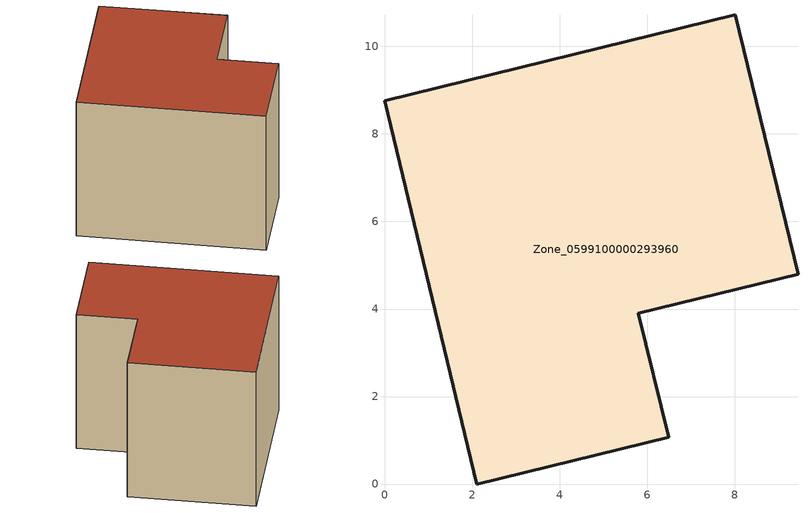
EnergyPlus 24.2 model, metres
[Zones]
Zone_0599100000293960
 floor ground (C_G): 0,8.76 8.02,10.72 9.45,4.79 5.8,3.9 6.49,1.07 2.11,0 z0
 wall outside (C_F): 2.11,0 6.49,1.07 5.8,3.9 9.45,4.79 8.02,10.72 0,8.76 2.11,0 z0:7.53
 roof outside (C_R): 8.02,10.72 0,8.76 2.11,0 6.49,1.07 5.8,3.9 9.45,4.79 z7.53
[BUILDING]
Pand.0599100000293960: North Axis=0; Terrain=City; Loads Convergence Tolerance Value=0.04; Temperature Convergence Tolerance Value=0.4; Solar Distribution=FullExterior; Maximum Number of Warmup Days=25; Minimum Number of Warmup Days=1
[Site:Location]
Rotterdam.The.Hague.AP_ZH_NLD Design_Conditions: Latitude=51.96; Longitude=4.45; Time Zone=1; Elevation=-4.5
[SITE:GROUNDTEMPERATURE:BUILDINGSURFACE]
18, 18, 18, 18, 18, 18, 18, 18, 18, 18, 18, 18
[MATERIAL] Thermal Absorptance=0.9; Solar Absorptance=0.7; Visible Absorptance=0.7
Name | Roughness | Thickness | Conductivity | Density | Specific Heat
G.TI.1965-1974 | MediumSmooth | 0.15 | 0.882353 | 540 | 1210
F.TI.1965-1974 | Rough | 0.3 | 0.697674 | 1920 | 840
R.TI.1965-1974 | MediumRough | 0.2 | 0.232558 | 1500 | 1000
[CONSTRUCTION]
C_G: G.TI.1965-1974
C_F: F.TI.1965-1974
C_R: R.TI.1965-1974
[ZONE]
Zone_0599100000293960: Type=1; Multiplier=1; Ceiling Height=Autocalculate; Volume=Autocalculate; Floor Area=autocalculate; Part of Total Floor Area=Yes
[ZONEINFILTRATION:DESIGNFLOWRATE]
Infil_Zone_0599100000293960: Zone or ZoneList or Space or SpaceList=Zone_0599100000293960; Schedule=AlwaysOn; Design Flow Rate Calculation Method=Flow/Area; Flow Rate per Floor Area=0.003; Constant Term Coefficient=1; Temperature Term Coefficient=0; Velocity Term Coefficient=0; Velocity Squared Term Coefficient=0
[HVACTEMPLATE:ZONE:IDEALLOADSAIRSYSTEM]
Zone_0599100000293960: Maximum Heating Supply Air Temperature=50; Minimum Cooling Supply Air Temperature=13; Maximum Heating Supply Air Humidity Ratio=0.0156; Minimum Cooling Supply Air Humidity Ratio=0.0077; Heating Limit=NoLimit; Cooling Limit=NoLimit; Dehumidification Control Type=ConstantSensibleHeatRatio; Cooling Sensible Heat Ratio=0.7; Dehumidification Setpoint=60; Humidification Control Type=None; Humidification Setpoint=30; Outdoor Air Method=None; Outdoor Air Flow Rate per Person=0.00944; Outdoor Air Flow Rate per Zone Floor Area=0; Outdoor Air Flow Rate per Zone=0; Demand Controlled Ventilation Type=None; Outdoor Air Economizer Type=NoEconomizer; Heat Recovery Type=None; Sensible Heat Recovery Effectiveness=0.7; Latent Heat Recovery Effectiveness=0.65
[ZONECONTROL:THERMOSTAT]
ThermostatControl_Zone_0599100000293960: Zone or ZoneList=Zone_0599100000293960; Control Type Schedule=DualSetpointControlType; Control 1=Thermostat_Zone_0599100000293960; Temperature Difference Between Cutout And Setpoint=0
[THERMOSTATSETPOINT:DUALSETPOINT]
Thermostat_Zone_0599100000293960: Heating Setpoint Temperature Schedule=HeatingSetpoint_Zone_0599100000293960; Cooling Setpoint Temperature Schedule=CoolingSetpoint_Zone_0599100000293960
[SCHEDULE:COMPACT]
HeatingSetpoint_Zone_0599100000293960: Through: 12/31, For: AllDays, Until: 24:00, 21
CoolingSetpoint_Zone_0599100000293960: Through: 12/31, For: AllDays, Until: 24:00, 24
DualSetpointControlType: Through: 12/31, For: AllDays, Until: 24:00, 4
AlwaysOn: Through: 12/31, For: AllDays, Until: 24:00, 1
